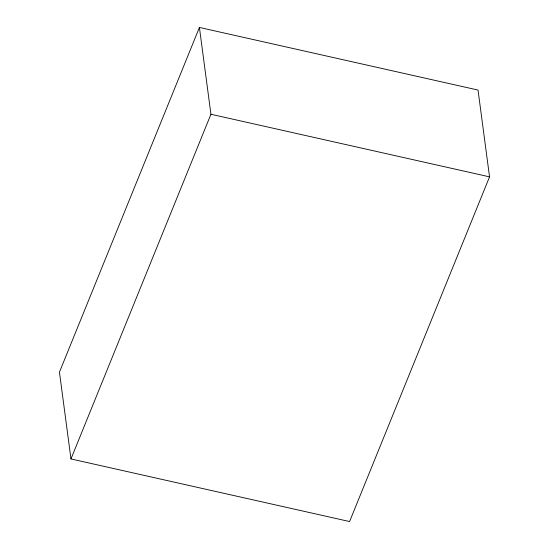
<?xml version="1.0" encoding="UTF-8"?>
<svg xmlns="http://www.w3.org/2000/svg" width="549" height="549" viewBox="0 0 549 549"><rect width="100%" height="100%" fill="white"/><g stroke="black" fill="none" stroke-linecap="round" stroke-linejoin="round"><path stroke-width="0.82" d="M199.417 27.45L59.45 372.14L70.972 458.943L349.583 521.55L489.55 176.86L478.028 90.057L199.417 27.45L210.933 114.254L70.972 458.943M210.933 114.254L489.55 176.86"/></g></svg>
